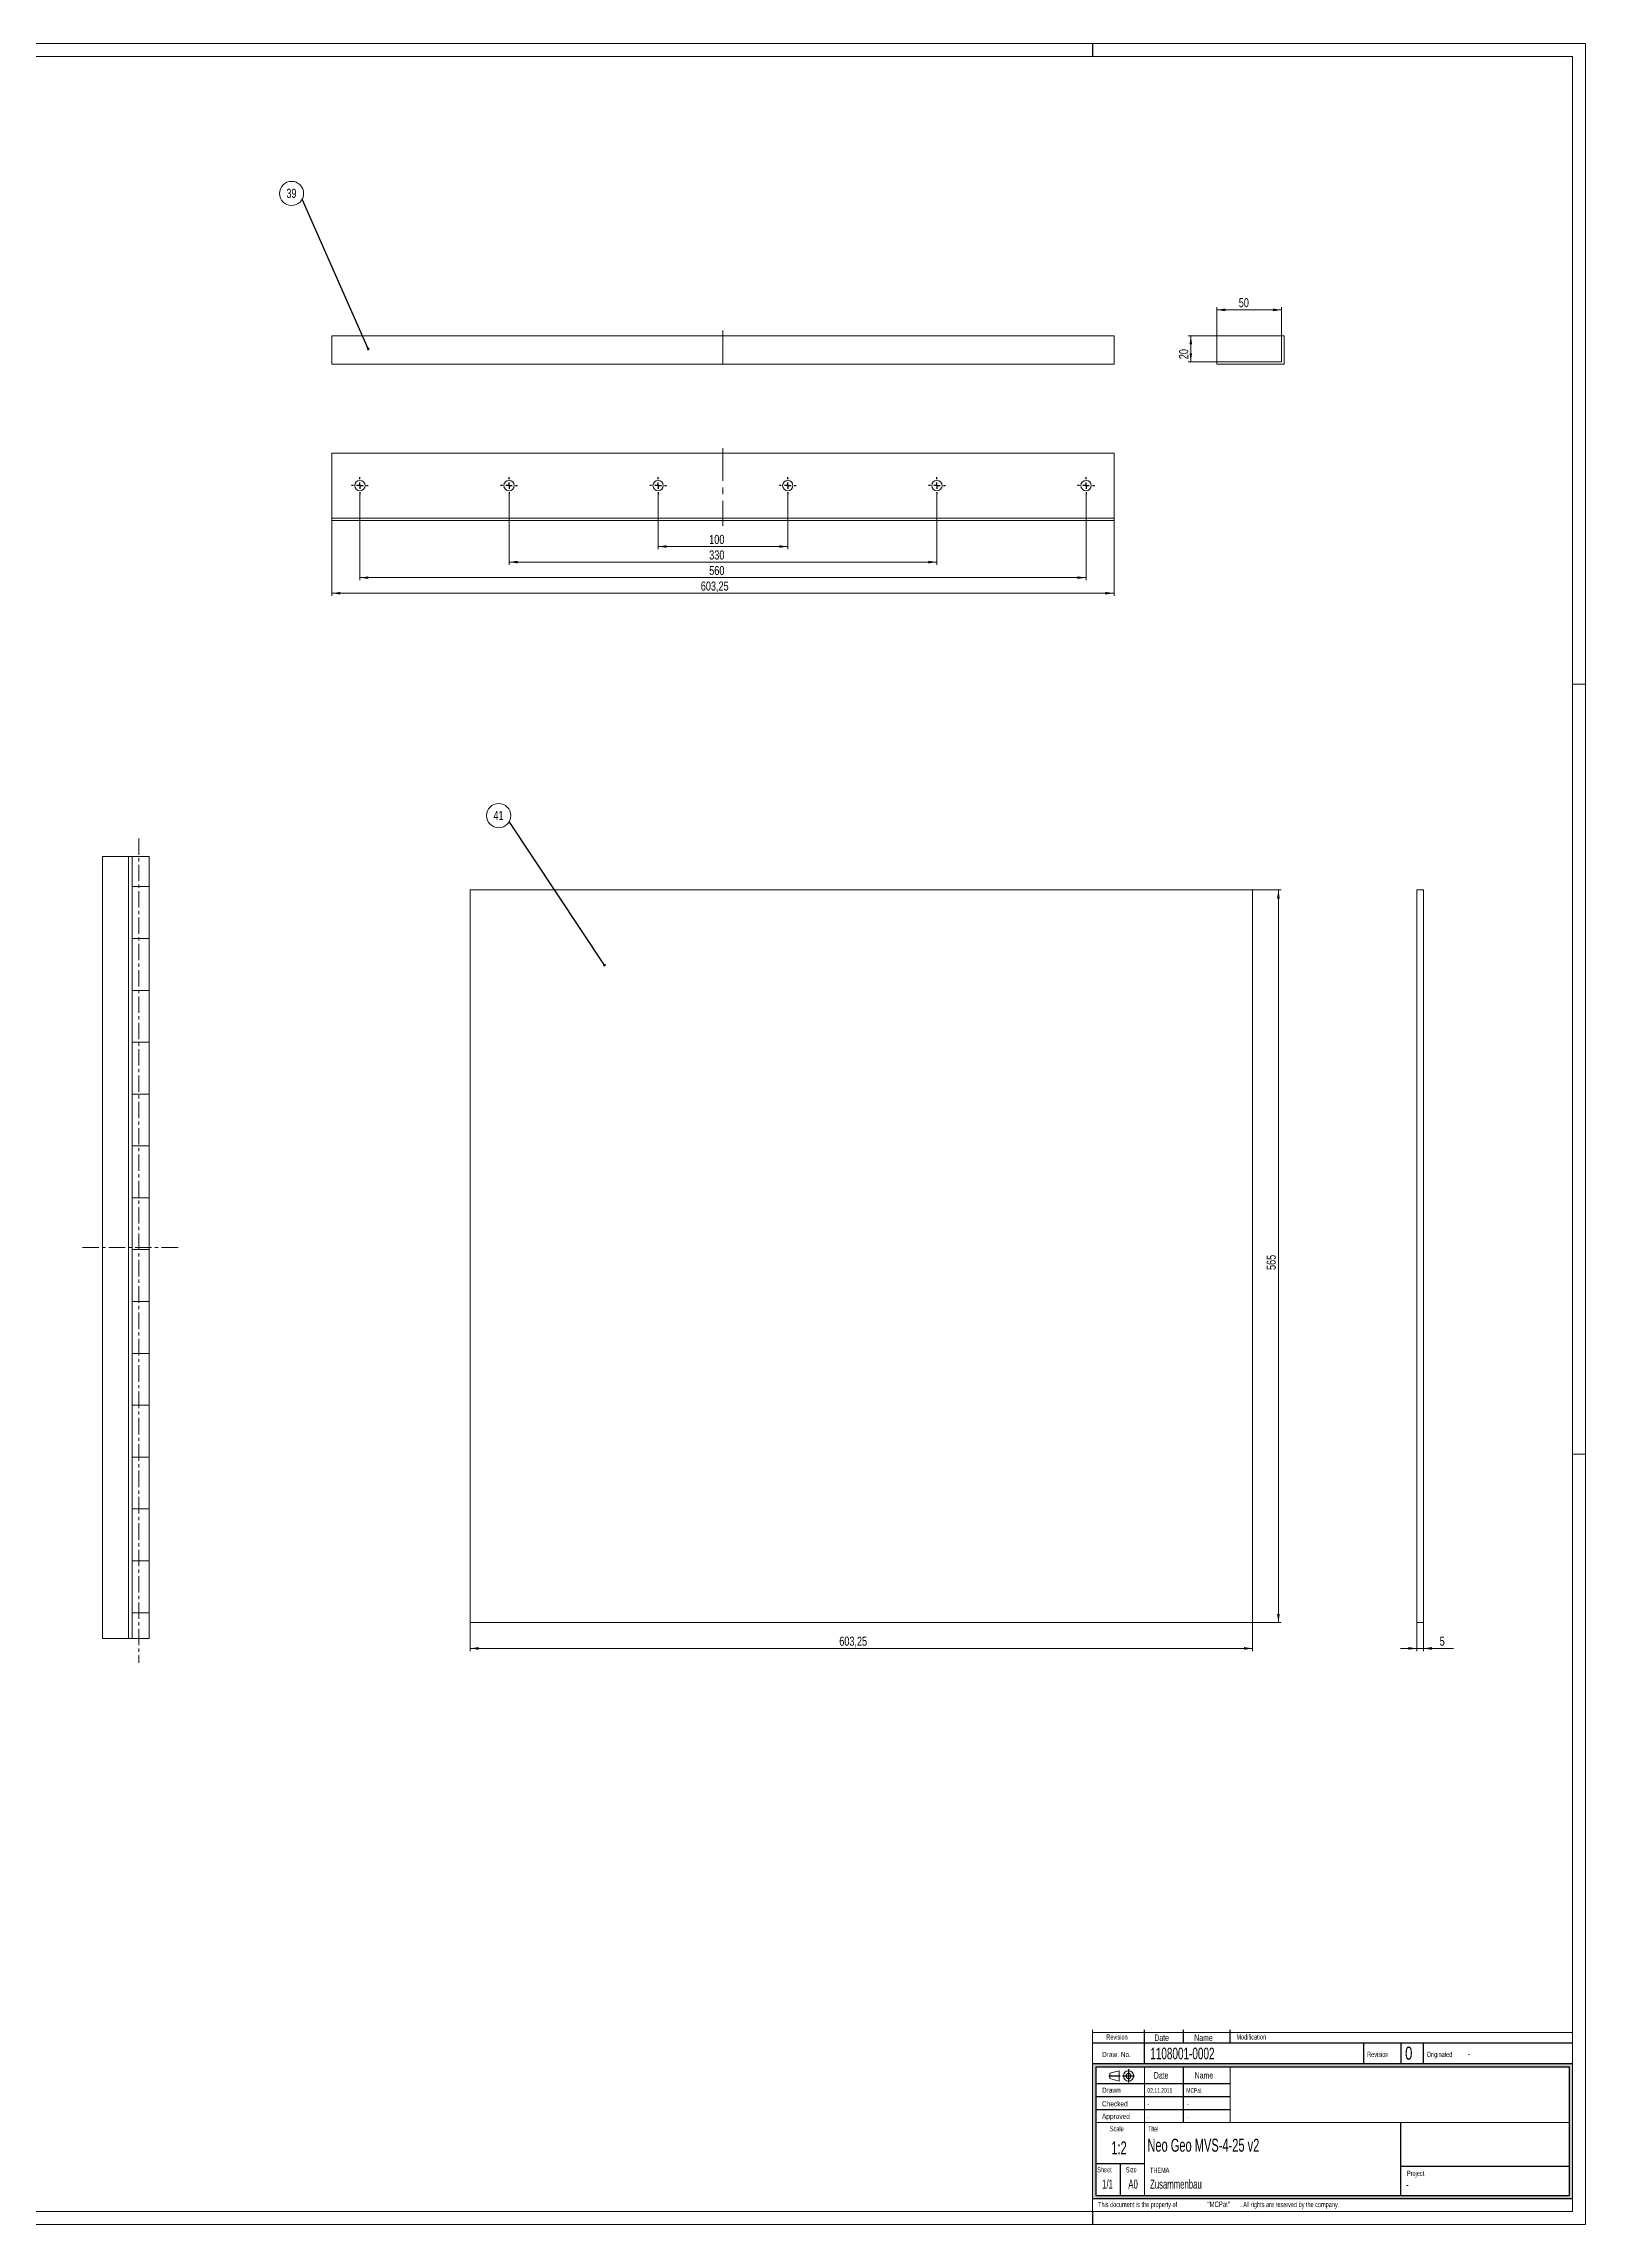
# Model space of a CAD drawing. Header units: millimetres. Extents: x 0 to 2378, y 0 to 1682.
# Drawn here: x 1189 to 2378, y 0 to 1682 of the extents above; entities that cross this region are included whole.
import ezdxf

# ---------------------------------------------------------------- set-up
doc = ezdxf.new("R2010")
doc.units = ezdxf.units.MM
doc.header["$LTSCALE"] = 2
doc.linetypes.add('CENTER', pattern=[10.16, 6.35, -1.27, 1.27, -1.27])
doc.linetypes.add('CENTERX2', pattern=[20.32, 12.7, -2.54, 2.54, -2.54])
for name, color, linetype in [('KOPF', 7, 'Continuous'), ('MC-MITTE', 1, 'CENTER'), ('RAHMEN', 7, 'Continuous'), ('SLD-0', 7, 'Continuous')]:
    doc.layers.add(name, color=color, linetype=linetype)
doc.layers.add('MC_BEM', color=92, linetype='Continuous', lineweight=15)
doc.styles.add('SLDTEXTSTYLE0', font='TXT', dxfattribs={"width": 0.638186})
doc.styles.add('SLDTEXTSTYLE1', font='TXT', dxfattribs={"width": 0.75})
doc.dimstyles.new('SLDDIMSTYLE0', dxfattribs={"dimtxt": 0, "dimasz": 2.032, "dimexe": 0, "dimexo": 0.0625, "dimgap": 0, "dimtad": 0, "dimtih": 1, "dimtoh": 1, "dimdec": 0, "dimrnd": 1e-09, "dimzin": 0, "dimdsep": 46, "dimtxsty": 'Standard', "dimblk1": 'DOT', "dimblk2": 'DOT', "dimsah": 1, "dimcen": 0.09, "dimadec": 0, "dimazin": 0, "dimtfac": 2.032, "dimtdec": 0, "dimtofl": 0, "dimtmove": 0, "dimatfit": 3, "dimldrblk": 'DOT', "dimfxl": 0, "dimfrac": 2, "dimtolj": 1, "dimtzin": 0, "dimarcsym": 0})
doc.dimstyles.new('SLDDIMSTYLE1', dxfattribs={"dimtxt": 7, "dimasz": 6.604, "dimexe": 0, "dimexo": 0.0625, "dimgap": 1.75, "dimtad": 1, "dimrnd": 1e-09, "dimzin": 12, "dimdsep": 46, "dimtxsty": 'SLDTEXTSTYLE1', "dimsah": 1, "dimcen": 0.09, "dimadec": 0, "dimazin": 3, "dimtfac": 1, "dimtofl": 0, "dimtmove": 0, "dimatfit": 3, "dimfxl": 0, "dimfrac": 2, "dimtolj": 1, "dimtzin": 12, "dimarcsym": 0})
doc.dimstyles.new('SLDDIMSTYLE3', dxfattribs={"dimtxt": 7, "dimasz": 6.604, "dimexe": 0, "dimexo": 0.0625, "dimgap": 1.75, "dimtad": 1, "dimrnd": 1e-09, "dimzin": 12, "dimdsep": 46, "dimtxsty": 'SLDTEXTSTYLE1', "dimsah": 1, "dimcen": 0.09, "dimadec": 0, "dimazin": 3, "dimtfac": 1, "dimtmove": 0, "dimatfit": 0, "dimfxl": 0, "dimfrac": 2, "dimtolj": 1, "dimtzin": 12, "dimarcsym": 0})

# ---------------------------------------------------------------- blocks, each defined once
blk = doc.blocks.new('SW_NOTE_0')
at = {"layer": 'SLD-0', "color": 0, "attachment_point": 1, "style": 'SLDTEXTSTYLE0'}
for s, insert, char_height in [('This document is the property of', (0, 5.2), 4), ('"MCPat"', (84.4, 5.5), 4.3), ('. All rights are reserved by the company.', (109.6, 5.2), 4)]:
    blk.add_mtext(s, dxfattribs=dict(at, insert=insert, char_height=char_height))
blk = doc.blocks.new('SW_NOTE_5')
at = {"layer": 'MC_BEM', "color": 0}
blk.add_circle((-8.2, 4.5), 9.33, dxfattribs=at)
at = {"layer": 'MC_BEM', "color": 0, "insert": (-8.3, 8.1), "char_height": 7, "attachment_point": 2, "style": 'SLDTEXTSTYLE1'}
blk.add_mtext('39', dxfattribs=at)
blk = doc.blocks.new('_DOT')
at = {"color": 0, "linetype": 'ByBlock', "lineweight": -2}
blk.add_line((-0.5, 0), (-1, 0), dxfattribs=at)
at = {"color": 0, "linetype": 'ByBlock', "const_width": 0.5}
blk.add_lwpolyline([(-0.25, 0, 1), (0.25, 0, 1)], format="xyb", close=True, dxfattribs=at)
blk = doc.blocks.new('_D_12')
at = {"layer": 'MC_BEM'}
for p, q in [((1411.3, 1314.1), (1411.3, 1256.1)), ((2014.5, 1314.1), (2014.5, 1256.1)), ((2014.5, 1258.1), (1411.3, 1258.1))]:
    blk.add_line(p, q, dxfattribs=at)
for points in [[(1411.3, 1258.1), (1417.9, 1257.1), (1417.9, 1259.1)], [(2014.5, 1258.1), (2007.9, 1259.1), (2007.9, 1257.1)]]:
    blk.add_solid(points, dxfattribs=at)
at = {"layer": 'MC_BEM', "insert": (1695.8, 1267.1, -8.9), "char_height": 7, "attachment_point": 1, "style": 'SLDTEXTSTYLE1'}
blk.add_mtext('603,25', dxfattribs=at)
blk = doc.blocks.new('_D_13')
at = {"layer": 'MC_BEM'}
for p, q in [((1432.9, 1334.6), (1432.9, 1268.1)), ((1992.9, 1334.6), (1992.9, 1268.1)), ((1992.9, 1270.1), (1432.9, 1270.1))]:
    blk.add_line(p, q, dxfattribs=at)
for points in [[(1432.9, 1270.1), (1439.5, 1269.1), (1439.5, 1271.1)], [(1992.9, 1270.1), (1986.3, 1271.1), (1986.3, 1269.1)]]:
    blk.add_solid(points, dxfattribs=at)
at = {"layer": 'MC_BEM', "insert": (1702.3, 1279.1, -8.9), "char_height": 7, "attachment_point": 1, "style": 'SLDTEXTSTYLE1'}
blk.add_mtext('560', dxfattribs=at)
blk = doc.blocks.new('_D_14')
at = {"layer": 'MC_BEM'}
for p, q in [((1547.9, 1334.6), (1547.9, 1280.1)), ((1877.9, 1334.6), (1877.9, 1280.1)), ((1547.9, 1282.1), (1877.9, 1282.1))]:
    blk.add_line(p, q, dxfattribs=at)
for points in [[(1547.9, 1282.1), (1554.5, 1281.1), (1554.5, 1283.1)], [(1877.9, 1282.1), (1871.3, 1283.1), (1871.3, 1281.1)]]:
    blk.add_solid(points, dxfattribs=at)
at = {"layer": 'MC_BEM', "insert": (1702.3, 1291.1, -8.9), "char_height": 7, "attachment_point": 1, "style": 'SLDTEXTSTYLE1'}
blk.add_mtext('330', dxfattribs=at)
blk = doc.blocks.new('_D_15')
at = {"layer": 'MC_BEM'}
for p, q in [((1662.9, 1334.6), (1662.9, 1292.1)), ((1762.9, 1334.6), (1762.9, 1292.1)), ((1762.9, 1294.1), (1662.9, 1294.1))]:
    blk.add_line(p, q, dxfattribs=at)
for points in [[(1662.9, 1294.1), (1669.5, 1293.1), (1669.5, 1295.1)], [(1762.9, 1294.1), (1756.3, 1295.1), (1756.3, 1293.1)]]:
    blk.add_solid(points, dxfattribs=at)
at = {"layer": 'MC_BEM', "insert": (1702.3, 1303.1, -8.9), "char_height": 7, "attachment_point": 1, "style": 'SLDTEXTSTYLE1'}
blk.add_mtext('100', dxfattribs=at)
blk = doc.blocks.new('SW_CENTERMARKSYMBOL_8')
at = {"layer": 'MC-MITTE', "color": 0}
for p, q in [((-5, 0), (-6.5, 0)), ((0, 0), (-2.5, 0)), ((0, 5), (0, 6.5)), ((0, 0), (0, 2.5)), ((0, 0), (0, -2.5)), ((0, 0), (2.5, 0)), ((5, 0), (6.5, 0)), ((0, -5), (0, -6.5))]:
    blk.add_line(p, q, dxfattribs=at)
blk = doc.blocks.new('SW_CENTERMARKSYMBOL_9')
at = {"layer": 'MC-MITTE', "color": 0}
for p, q in [((-5, 0), (-6.5, 0)), ((0, 0), (-2.5, 0)), ((0, 5), (0, 6.5)), ((0, 0), (0, 2.5)), ((0, 0), (0, -2.5)), ((0, 0), (2.5, 0)), ((5, 0), (6.5, 0)), ((0, -5), (0, -6.5))]:
    blk.add_line(p, q, dxfattribs=at)
blk = doc.blocks.new('SW_CENTERMARKSYMBOL_10')
at = {"layer": 'MC-MITTE', "color": 0}
for p, q in [((-5, 0), (-6.5, 0)), ((0, 0), (-2.5, 0)), ((0, 5), (0, 6.5)), ((0, 0), (0, 2.5)), ((0, 0), (0, -2.5)), ((0, 0), (2.5, 0)), ((5, 0), (6.5, 0)), ((0, -5), (0, -6.5))]:
    blk.add_line(p, q, dxfattribs=at)
blk = doc.blocks.new('SW_CENTERMARKSYMBOL_11')
at = {"layer": 'MC-MITTE', "color": 0}
for p, q in [((-5, 0), (-6.5, 0)), ((0, 0), (-2.5, 0)), ((0, 5), (0, 6.5)), ((0, 0), (0, 2.5)), ((0, 0), (0, -2.5)), ((0, 0), (2.5, 0)), ((5, 0), (6.5, 0)), ((0, -5), (0, -6.5))]:
    blk.add_line(p, q, dxfattribs=at)
blk = doc.blocks.new('SW_CENTERMARKSYMBOL_12')
at = {"layer": 'MC-MITTE', "color": 0}
for p, q in [((-5, 0), (-6.5, 0)), ((0, 0), (-2.5, 0)), ((0, 5), (0, 6.5)), ((0, 0), (0, 2.5)), ((0, 0), (0, -2.5)), ((0, 0), (2.5, 0)), ((5, 0), (6.5, 0)), ((0, -5), (0, -6.5))]:
    blk.add_line(p, q, dxfattribs=at)
blk = doc.blocks.new('SW_CENTERMARKSYMBOL_13')
at = {"layer": 'MC-MITTE', "color": 0}
for p, q in [((-5, 0), (-6.5, 0)), ((0, 0), (-2.5, 0)), ((0, 5), (0, 6.5)), ((0, 0), (0, 2.5)), ((0, 0), (0, -2.5)), ((0, 0), (2.5, 0)), ((5, 0), (6.5, 0)), ((0, -5), (0, -6.5))]:
    blk.add_line(p, q, dxfattribs=at)
blk = doc.blocks.new('_D_16')
at = {"layer": 'MC_BEM'}
for p, q in [((2093.7, 1436.6), (2093.7, 1478.6)), ((2093.7, 1476.6), (2143.7, 1476.6)), ((2143.7, 1456.6), (2143.7, 1478.6))]:
    blk.add_line(p, q, dxfattribs=at)
for points in [[(2093.7, 1476.6), (2100.3, 1475.6), (2100.3, 1477.7)], [(2143.7, 1476.6), (2137.1, 1477.7), (2137.1, 1475.6)]]:
    blk.add_solid(points, dxfattribs=at)
at = {"layer": 'MC_BEM', "insert": (2110.7, 1485.7, 301.7), "char_height": 7, "attachment_point": 1, "style": 'SLDTEXTSTYLE1'}
blk.add_mtext('50', dxfattribs=at)
blk = doc.blocks.new('_D_17')
at = {"layer": 'MC_BEM'}
for p, q in [((2143.7, 1456.6), (2071.7, 1456.6)), ((2073.7, 1436.6), (2073.7, 1456.6)), ((2093.7, 1436.6), (2071.7, 1436.6))]:
    blk.add_line(p, q, dxfattribs=at)
for points in [[(2073.7, 1456.6), (2072.7, 1450), (2074.7, 1450)], [(2073.7, 1436.6), (2074.7, 1443.2), (2072.7, 1443.2)]]:
    blk.add_solid(points, dxfattribs=at)
at = {"layer": 'MC_BEM', "insert": (2064.7, 1438.6, 301.7), "char_height": 7, "attachment_point": 1, "rotation": 90, "style": 'SLDTEXTSTYLE1'}
blk.add_mtext('20', dxfattribs=at)
blk = doc.blocks.new('_D_18')
at = {"layer": 'MC_BEM'}
for p, q in [((1518, 464.2), (1518, 442.2)), ((2121.3, 464.2), (2121.3, 442.2)), ((1518, 444.2), (2121.3, 444.2))]:
    blk.add_line(p, q, dxfattribs=at)
for points in [[(1518, 444.2), (1524.6, 443.2), (1524.6, 445.3)], [(2121.3, 444.2), (2114.7, 445.3), (2114.7, 443.2)]]:
    blk.add_solid(points, dxfattribs=at)
at = {"layer": 'MC_BEM', "insert": (1802.6, 453.3, -2.4), "char_height": 7, "attachment_point": 1, "style": 'SLDTEXTSTYLE1'}
blk.add_mtext('603,25', dxfattribs=at)
blk = doc.blocks.new('_D_19')
at = {"layer": 'MC_BEM'}
for p, q in [((2121.3, 1029.2), (2143.3, 1029.2)), ((2141.3, 464.2), (2141.3, 1029.2)), ((2121.3, 464.2), (2143.3, 464.2))]:
    blk.add_line(p, q, dxfattribs=at)
for points in [[(2141.3, 1029.2), (2140.2, 1022.6), (2142.3, 1022.6)], [(2141.3, 464.2), (2142.3, 470.8), (2140.2, 470.8)]]:
    blk.add_solid(points, dxfattribs=at)
at = {"layer": 'MC_BEM', "insert": (2132.2, 736.1, -2.4), "char_height": 7, "attachment_point": 1, "rotation": 90, "style": 'SLDTEXTSTYLE1'}
blk.add_mtext('565', dxfattribs=at)
blk = doc.blocks.new('SW_NOTE_6')
at = {"layer": 'MC_BEM', "color": 0}
blk.add_circle((-8.2, 4.5), 9.33, dxfattribs=at)
at = {"layer": 'MC_BEM', "color": 0, "insert": (-8.3, 8.1), "char_height": 7, "attachment_point": 2, "style": 'SLDTEXTSTYLE1'}
blk.add_mtext('41', dxfattribs=at)
blk = doc.blocks.new('_D_20')
at = {"layer": 'MC_BEM'}
for p, q in [((2248.1, 464.2), (2248.1, 442.2)), ((2253.1, 464.2), (2253.1, 442.2)), ((2248.1, 444.2), (2235.4, 444.2)), ((2253.1, 444.2), (2248.1, 444.2)), ((2253.1, 444.2), (2276.4, 444.2))]:
    blk.add_line(p, q, dxfattribs=at)
for points in [[(2248.1, 444.2), (2241.5, 445.3), (2241.5, 443.2)], [(2253.1, 444.2), (2259.7, 443.2), (2259.7, 445.3)]]:
    blk.add_solid(points, dxfattribs=at)
at = {"layer": 'MC_BEM', "insert": (2265.6, 453.3, 301.7), "char_height": 7, "attachment_point": 1, "style": 'SLDTEXTSTYLE1'}
blk.add_mtext('5', dxfattribs=at)

msp = doc.modelspace()

# ---------------------------------------------------------------- hatches: boundary and pattern name
at = {"linetype": 'Continuous'}
h = msp.add_hatch(color=7, dxfattribs=at)
h.paths.add_polyline_path([(1998, 124), (1998, 20), (2368, 20), (2368, 124)], flags=0)
h.paths.add_polyline_path([(2000.4, 121.6), (2365.6, 121.6), (2365.6, 22.4), (2000.4, 22.4)], flags=0)

# ---------------------------------------------------------------- linework, layer by layer
at = {"color": 7, "linetype": 'Continuous', "lineweight": 15}
for p, q in [((2014.537, 1456.642), (1411.287, 1456.642)), ((1411.287, 1456.642), (1411.287, 1434.642)), ((2014.537, 1456.642), (2014.537, 1434.642)), ((2143.73, 1436.642), (2143.73, 1456.642)), ((2143.73, 1456.642), (2145.73, 1456.642)), ((2145.73, 1456.642), (2145.73, 1434.642)), ((2014.537, 1434.642), (1411.287, 1434.642)), ((2093.73, 1434.642), (2093.73, 1436.642)), ((2093.73, 1436.642), (2143.73, 1436.642)), ((2145.73, 1434.642), (2093.73, 1434.642)), ((2014.537, 1366.089), (1411.287, 1366.089)), ((1411.287, 1366.089), (1411.287, 1316.089)), ((2014.537, 1366.089), (2014.537, 1316.089)), ((2014.537, 1316.089), (1411.287, 1316.089)), ((1411.287, 1316.089), (1411.287, 1314.089)), ((2014.537, 1314.089), (1411.287, 1314.089)), ((2014.537, 1316.089), (2014.537, 1314.089)), ((1234.41, 451.795), (1234.41, 1055.045)), ((1234.41, 1055.045), (1254.41, 1055.045)), ((1254.41, 1055.045), (1254.41, 451.795)), ((1257.41, 1055.045), (1254.41, 1055.045)), ((1270.41, 1055.045), (1257.41, 1055.045)), ((1257.41, 451.795), (1257.41, 1055.045)), ((1270.41, 1031.795), (1270.41, 1055.045)), ((1257.41, 1031.795), (1270.41, 1031.795)), ((1270.41, 991.795), (1270.41, 1031.795)), ((2121.26, 1029.235), (1518.01, 1029.235)), ((1518.01, 1029.235), (1518.01, 464.235)), ((2121.26, 464.235), (2121.26, 1029.235)), ((2253.124, 1029.235), (2248.124, 1029.235)), ((2248.124, 1029.235), (2248.124, 464.235)), ((2253.124, 1029.235), (2253.124, 464.235)), ((1270.41, 991.795), (1257.41, 991.795)), ((1270.41, 951.795), (1270.41, 991.795)), ((1257.41, 951.795), (1270.41, 951.795)), ((1270.41, 911.795), (1270.41, 951.795)), ((1270.41, 911.795), (1257.41, 911.795)), ((1270.41, 871.795), (1270.41, 911.795)), ((1257.41, 871.795), (1270.41, 871.795)), ((1270.41, 831.795), (1270.41, 871.795)), ((1270.41, 831.795), (1257.41, 831.795)), ((1270.41, 791.795), (1270.41, 831.795)), ((1257.41, 791.795), (1270.41, 791.795)), ((1270.41, 751.795), (1270.41, 791.795)), ((1270.41, 751.795), (1257.41, 751.795)), ((1270.41, 711.795), (1270.41, 751.795)), ((1257.41, 711.795), (1270.41, 711.795)), ((1270.41, 671.795), (1270.41, 711.795)), ((1270.41, 671.795), (1257.41, 671.795)), ((1270.41, 631.795), (1270.41, 671.795)), ((1257.41, 631.795), (1270.41, 631.795)), ((1270.41, 591.795), (1270.41, 631.795)), ((1270.41, 591.795), (1257.41, 591.795)), ((1270.41, 551.795), (1270.41, 591.795)), ((1257.41, 551.795), (1270.41, 551.795)), ((1270.41, 511.795), (1270.41, 551.795)), ((1270.41, 511.795), (1257.41, 511.795)), ((1270.41, 471.795), (1270.41, 511.795)), ((1257.41, 471.795), (1270.41, 471.795)), ((1270.41, 451.795), (1270.41, 471.795)), ((1518.01, 464.235), (2121.26, 464.235)), ((2253.124, 464.235), (2248.124, 464.235)), ((1254.41, 451.795), (1234.41, 451.795)), ((1257.41, 451.795), (1254.41, 451.795)), ((1270.41, 451.795), (1257.41, 451.795))]:
    msp.add_line(p, q, dxfattribs=at)
for centre in [(1432.912, 1341.089), (1547.912, 1341.089), (1662.912, 1341.089), (1762.912, 1341.089), (1877.912, 1341.089), (1992.912, 1341.089)]:
    msp.add_circle(centre, 4, dxfattribs=at)
at = {"layer": 'KOPF'}
for p, q in [((2206.939, 140), (2206.939, 124)), ((2235.6, 140), (2235.6, 124)), ((2252.827, 140), (2252.827, 124))]:
    msp.add_line(p, q, dxfattribs=at)
at = {"layer": 'MC-MITTE', "linetype": 'CENTERX2', "lineweight": 0}
for p, q in [((1712.912, 1460.642), (1712.912, 1430.642)), ((1712.912, 1370.089), (1712.912, 1310.089))]:
    msp.add_line(p, q, dxfattribs=at)
at = {"layer": 'MC-MITTE', "lineweight": 0}
for p, q in [((1262.41, 1069.036), (1262.41, 433.204)), ((1218.975, 753.42), (1294.521, 753.42))]:
    msp.add_line(p, q, dxfattribs=at)
at = {"layer": 'RAHMEN', "lineweight": 0}
for p, q in [((0, 1682), (2378, 1682)), ((2378, 1682), (2378, 0)), ((0, 0), (2378, 0))]:
    msp.add_line(p, q, dxfattribs=at)
at = {"layer": 'RAHMEN'}
for p, q in [((1998, 1682), (1998, 1672)), ((2038, 124), (2038, 150)), ((2068, 140), (2068, 150)), ((2104, 140), (2104, 150)), ((2025.682, 119.627), (2025.682, 109.332)), ((2010.48, 114.48), (2019.328, 114.48)), ((2021.097, 114.48), (2030.267, 114.48)), ((2019.2, 46.6), (2019.2, 22.4)), ((1998, 10), (1998, 0)), ((1998, 10), (1998, 0.037))]:
    msp.add_line(p, q, dxfattribs=at)
at = {"layer": 'RAHMEN', "lineweight": 15}
for p, q in [((1998, 148), (2368, 148)), ((2011.365, 116.56), (2018.365, 118.56)), ((2018.365, 118.56), (2018.365, 110.399)), ((2038, 22.4), (2038, 121.6)), ((2011.365, 112.399), (2011.365, 116.56)), ((2018.365, 110.399), (2011.365, 112.399))]:
    msp.add_line(p, q, dxfattribs=at)
at = {"layer": 'RAHMEN', "lineweight": 30}
msp.add_line((1998, 140), (2368, 140), dxfattribs=at)
at = {"layer": 'RAHMEN', "lineweight": 15}
for radius in [4, 2]:
    msp.add_circle((2025.682, 114.48), radius, dxfattribs=at)
at = {"layer": 'SLD-0', "lineweight": 15}
for p, q in [((40, 1672), (2368, 1672)), ((2368, 1672), (2368, 10)), ((1998, 150), (1998, 10)), ((40, 10), (2368, 10))]:
    msp.add_line(p, q, dxfattribs=at)
at = {"layer": 'SLD-0', "lineweight": 0}
for p, q in [((2368, 1188), (2378, 1188)), ((2368, 10), (2368, 871.31)), ((2368, 594), (2378, 594)), ((1998, 10), (2368, 10))]:
    msp.add_line(p, q, dxfattribs=at)
at = {"layer": 'SLD-0'}
for p, q in [((1998, 124), (2368, 124)), ((2000.4, 121.6), (2365.6, 121.6)), ((2000.4, 121.6), (2000.4, 22.4)), ((2365.6, 121.6), (2365.6, 22.4)), ((2038, 46.6), (2000.4, 46.6)), ((1998, 20), (2368, 20)), ((2000.4, 22.4), (2365.6, 22.4))]:
    msp.add_line(p, q, dxfattribs=at)
at = {"layer": 'SLD-0', "color": 250, "true_color": 0x191924}
for p, q in [((2068, 78.6), (2068, 121.6)), ((2000.4, 108.6), (2104, 108.6)), ((2000.4, 98.6), (2104, 98.6)), ((2000.4, 88.6), (2104, 88.6)), ((2235.6, 22.4), (2235.6, 78.837)), ((2235.6, 44.932), (2365.6, 44.932))]:
    msp.add_line(p, q, dxfattribs=at)
at = {"layer": 'SLD-0', "color": 250, "lineweight": 15, "true_color": 0x191924}
for p, q in [((2104, 78.6), (2104, 121.6)), ((2000.4, 78.6), (2365.6, 78.6))]:
    msp.add_line(p, q, dxfattribs=at)

# ---------------------------------------------------------------- block references
at = {"layer": 'MC-MITTE'}
for name, p in [('SW_CENTERMARKSYMBOL_8', (1432.912, 1341.089)), ('SW_CENTERMARKSYMBOL_10', (1547.912, 1341.089)), ('SW_CENTERMARKSYMBOL_11', (1662.912, 1341.089)), ('SW_CENTERMARKSYMBOL_9', (1762.912, 1341.089)), ('SW_CENTERMARKSYMBOL_12', (1877.912, 1341.089)), ('SW_CENTERMARKSYMBOL_13', (1992.912, 1341.089))]:
    msp.add_blockref(name, p, dxfattribs=at)
at = {"layer": 'MC_BEM'}
for name, p in [('SW_NOTE_5', (1388.414, 1561.924)), ('SW_NOTE_6', (1548.128, 1082.067))]:
    msp.add_blockref(name, p, dxfattribs=at)
at = {"layer": 'SLD-0'}
msp.add_blockref('SW_NOTE_0', (2002.192, 12.12), dxfattribs=at)

# ---------------------------------------------------------------- texts
at = {"layer": 'KOPF', "insert": (2238.978, 137.08), "char_height": 10.054, "attachment_point": 1, "style": 'SLDTEXTSTYLE1'}
msp.add_mtext('0', dxfattribs=at)
at = {"layer": 'RAHMEN', "insert": (2287.254, 134.009), "char_height": 5, "attachment_point": 1, "style": 'SLDTEXTSTYLE1'}
msp.add_mtext('-', dxfattribs=at)
at = {"layer": 'SLD-0'}
for s, insert, char_height, attachment_point, style in [('Revision', (2008.577, 146.591), 4, 1, 'SLDTEXTSTYLE0'), ('1108001-0002', (2042.45, 136.304), 9, 1, 'SLDTEXTSTYLE0'), ('Date', (2045.571, 146.536), 5, 1, 'SLDTEXTSTYLE0'), ('Name', (2076.364, 146.536), 5, 1, 'SLDTEXTSTYLE0'), ('Modification', (2108.916, 146.591), 4, 1, 'SLDTEXTSTYLE0'), ('Draw. No.', (2005.271, 133.027), 4, 1, 'SLDTEXTSTYLE1'), ('Revision', (2209.733, 133.121), 4, 1, 'SLDTEXTSTYLE0'), ('Originated', (2255.689, 133.121), 4, 1, 'SLDTEXTSTYLE0'), ('Drawn', (2005.244, 105.483), 4, 1, 'SLDTEXTSTYLE1'), ('02.11.2011', (2040.223, 105.09), 3.6, 1, 'SLDTEXTSTYLE0'), ('Date', (2045.21, 117.432), 5, 1, 'SLDTEXTSTYLE0'), ('MCPat', (2070.262, 105.09), 3.6, 1, 'SLDTEXTSTYLE0'), ('Name', (2076.732, 117.432), 5, 1, 'SLDTEXTSTYLE0'), ('Approved', (2005.244, 85.349), 4, 1, 'SLDTEXTSTYLE1'), ('Checked', (2005.244, 94.994), 4, 1, 'SLDTEXTSTYLE1'), ('-', (2040.223, 94.6), 3.6, 1, 'SLDTEXTSTYLE0'), ('-', (2071.069, 94.6), 3.6, 1, 'SLDTEXTSTYLE0'), ('Scale', (2011.279, 75.703), 4, 1, 'SLDTEXTSTYLE0'), ('-', (2040.223, 84.955), 3.6, 1, 'SLDTEXTSTYLE0'), ('Titel', (2040.758, 75.703), 4, 1, 'SLDTEXTSTYLE0'), ('-', (2071.069, 84.955), 3.6, 1, 'SLDTEXTSTYLE0'), ('1:2', (2018.343, 64.061), 10, 2, 'SLDTEXTSTYLE0'), ('Neo Geo MVS-4-25 v2', (2040.223, 66.061), 10, 1, 'SLDTEXTSTYLE0'), ('Sheet', (2001.492, 44.151), 4, 1, 'SLDTEXTSTYLE0'), ('1/1', (2009.456, 34.548), 7, 2, 'SLDTEXTSTYLE0'), ('Size', (2023.65, 44.151), 4, 1, 'SLDTEXTSTYLE0'), ('A0', (2029.2, 34.548), 7, 2, 'SLDTEXTSTYLE0'), ('THEMA', (2042.27, 43.756), 4, 1, 'SLDTEXTSTYLE0'), ('Zusammenbau', (2042.27, 34.548), 7, 1, 'SLDTEXTSTYLE0'), ('Project', (2240.425, 41.324), 4, 1, 'SLDTEXTSTYLE0'), ('-', (2239.782, 34.287), 7, 1, 'SLDTEXTSTYLE0')]:
    msp.add_mtext(s, dxfattribs=dict(at, insert=insert, char_height=char_height, attachment_point=attachment_point, style=style))

# ---------------------------------------------------------------- dimensions: what is measured, and where the dimension line sits
at = {"layer": 'MC_BEM'}
for base, p1, p2, dimstyle, picture, middle in [((2143.73, 1476.642), (2093.73, 1436.642), (2143.73, 1456.642), 'SLDDIMSTYLE1', '_D_16', (2118.73, 1476.642)), ((1432.912, 1270.089), (1992.912, 1334.589), (1432.912, 1334.589), 'SLDDIMSTYLE1', '_D_13', (1712.912, 1270.089)), ((1877.912, 1282.089), (1547.912, 1334.589), (1877.912, 1334.589), 'SLDDIMSTYLE1', '_D_14', (1712.912, 1282.089)), ((1662.912, 1294.089), (1762.912, 1334.589), (1662.912, 1334.589), 'SLDDIMSTYLE1', '_D_15', (1712.912, 1294.089)), ((1411.287, 1258.089), (2014.537, 1314.089), (1411.287, 1314.089), 'SLDDIMSTYLE1', '_D_12', (1712.912, 1258.089)), ((2121.26, 444.235), (1518.01, 464.235), (2121.26, 464.235), 'SLDDIMSTYLE1', '_D_18', (1819.635, 444.235)), ((2248.124, 444.235), (2253.124, 464.235), (2248.124, 464.235), 'SLDDIMSTYLE3', '_D_20', (2270.997, 444.235))]:
    dim = msp.add_linear_dim(base=base, p1=p1, p2=p2, dimstyle=dimstyle, dxfattribs=at)
    dim.commit()
    dim.dimension.update_dxf_attribs({"geometry": picture, "text_midpoint": middle, "dimtype": 160})
for base, p1, p2, picture, middle in [((2073.73, 1456.642), (2093.73, 1436.642), (2143.73, 1456.642), '_D_17', (2073.73, 1446.642)), ((2141.26, 1029.235), (2121.26, 464.235), (2121.26, 1029.235), '_D_19', (2141.26, 746.735))]:
    dim = msp.add_linear_dim(base=base, p1=p1, p2=p2, angle=90, dimstyle='SLDDIMSTYLE1', dxfattribs=at)
    dim.commit()
    dim.dimension.update_dxf_attribs({"geometry": picture, "text_midpoint": middle, "dimtype": 160})

# ---------------------------------------------------------------- leaders
for points in [[(1439.293, 1446.535), (1388.414, 1561.924)], [(1621.505, 971.192), (1548.128, 1082.067)]]:
    msp.add_leader(points, dimstyle='SLDDIMSTYLE0', dxfattribs=at)

doc.saveas('drawing.dxf')
